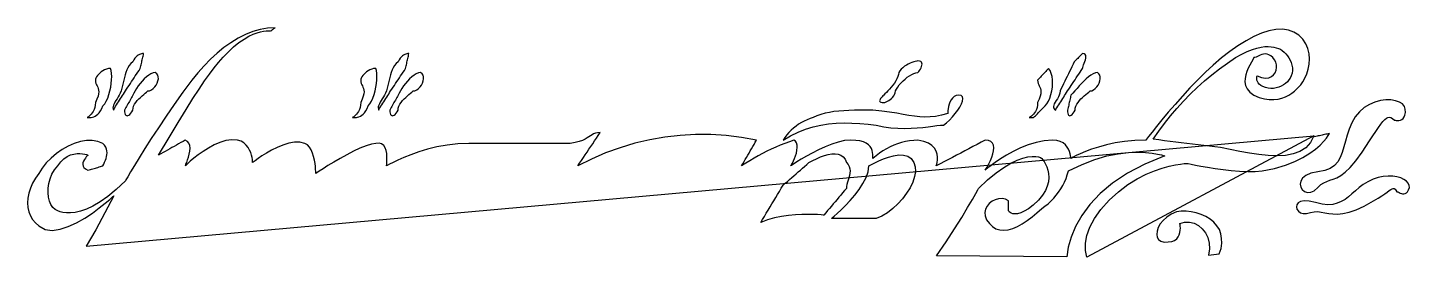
# Model space of a CAD drawing. Extents: x -29.6 to 29.6, y -2.1 to 2.1.
# Drawn here: x 4.01 to 29.64, y -2.11 to 2.14 of the extents above; entities that cross this region are included whole.
import ezdxf

# ---------------------------------------------------------------- set-up
doc = ezdxf.new("R2010")
doc.units = 0
doc.layers.add('INSCRIPTION', color=7, linetype='CONTINUOUS')

msp = doc.modelspace()

# ---------------------------------------------------------------- linework, layer by layer
at = {"layer": 'INSCRIPTION'}
for points in [[(27.8658, 0.1382), (27.8029, 0.0147), (27.7164, -0.0802), (27.6089, -0.1493), (27.483, -0.1954), (27.3415, -0.2214), (27.1871, -0.2301), (27.0224, -0.2243), (26.85, -0.2068), (26.6727, -0.1806), (26.4932, -0.1485), (26.3141, -0.1133), (26.1382, -0.0777), (26.034, -0.0649), (25.9299, -0.052), (25.8258, -0.0392), (25.7217, -0.0263), (25.6176, -0.0135), (25.5134, -0.0006), (25.4093, 0.0122), (25.3052, 0.0251), (25.2011, 0.038), (25.097, 0.0508), (24.9928, 0.0637), (24.8887, 0.0765), (24.9905, 0.2254), (25.0974, 0.3707), (25.2092, 0.5122), (25.326, 0.6497), (25.4474, 0.783), (25.5733, 0.9121), (25.7037, 1.0368), (25.8383, 1.1568), (25.977, 1.2721), (26.1196, 1.3825), (26.2659, 1.4879), (26.4158, 1.5882), (26.53, 1.6507), (26.6339, 1.7003), (26.7282, 1.7381), (26.8135, 1.7653), (26.8904, 1.7831), (26.9596, 1.7926), (27.0217, 1.795), (27.0774, 1.7916), (27.1273, 1.7834), (27.1721, 1.7717), (27.2124, 1.7577), (27.2488, 1.7425), (27.2834, 1.7204), (27.3172, 1.693), (27.3495, 1.661), (27.3796, 1.6248), (27.4067, 1.5849), (27.43, 1.5419), (27.4489, 1.4964), (27.4625, 1.4488), (27.47, 1.3997), (27.4709, 1.3497), (27.4642, 1.2992), (27.4493, 1.2488), (27.4308, 1.211), (27.4064, 1.175), (27.3768, 1.1413), (27.3425, 1.1106), (27.3041, 1.0833), (27.2623, 1.0599), (27.2176, 1.041), (27.1705, 1.0272), (27.1218, 1.0189), (27.0719, 1.0167), (27.0215, 1.0212), (26.9711, 1.0329), (26.9227, 1.0533), (26.8847, 1.0757), (26.8559, 1.0992), (26.8352, 1.1232), (26.8213, 1.1469), (26.813, 1.1698), (26.8093, 1.191), (26.8089, 1.21), (26.8106, 1.2259), (26.8133, 1.2382), (26.8158, 1.2461), (26.8169, 1.2488), (26.8998, 1.2205), (26.9714, 1.2108), (27.0319, 1.2173), (27.0814, 1.2374), (27.1202, 1.2687), (27.1485, 1.3086), (27.1666, 1.3546), (27.1745, 1.4042), (27.1726, 1.4549), (27.1611, 1.5041), (27.1401, 1.5494), (27.11, 1.5882), (27.072, 1.6206), (27.0355, 1.6418), (27.0003, 1.6533), (26.9666, 1.6568), (26.9343, 1.6538), (26.9036, 1.646), (26.8746, 1.6351), (26.8472, 1.6225), (26.8215, 1.6099), (26.7975, 1.5989), (26.7754, 1.5911), (26.7552, 1.5882), (26.7357, 1.5495), (26.7102, 1.5036), (26.6814, 1.4515), (26.6523, 1.3945), (26.6258, 1.3337), (26.6048, 1.2701), (26.5921, 1.2048), (26.5906, 1.1392), (26.6033, 1.0741), (26.6331, 1.0108), (26.6827, 0.9504), (26.7552, 0.8941), (26.8564, 0.852), (26.9519, 0.8251), (27.0415, 0.8119), (27.1254, 0.8106), (27.2035, 0.8199), (27.2758, 0.8381), (27.3423, 0.8638), (27.403, 0.8952), (27.458, 0.9309), (27.5072, 0.9694), (27.5505, 1.009), (27.5881, 1.0483), (27.6273, 1.0878), (27.6663, 1.1427), (27.7031, 1.2108), (27.7355, 1.2894), (27.7615, 1.3762), (27.779, 1.4687), (27.7859, 1.5643), (27.7801, 1.6608), (27.7595, 1.7555), (27.722, 1.846), (27.6656, 1.9299), (27.5881, 2.0047), (27.4974, 2.0627), (27.3955, 2.0985), (27.2835, 2.1131), (27.1625, 2.1075), (27.0336, 2.0826), (26.8979, 2.0394), (26.7563, 1.9788), (26.6101, 1.9018), (26.4602, 1.8095), (26.3077, 1.7026), (26.1537, 1.5823), (25.9993, 1.4494), (25.8581, 1.3216), (25.714, 1.1805), (25.5698, 1.0307), (25.4286, 0.8769), (25.2931, 0.7238), (25.1664, 0.5759), (25.0512, 0.438), (24.9504, 0.3148), (24.867, 0.2108), (24.8039, 0.1307), (24.7639, 0.0793), (24.7499, 0.0611), (24.5476, 0.0544), (24.3578, 0.036), (24.1816, 0.0081), (24.0198, -0.0269), (23.8734, -0.0666), (23.7434, -0.1086), (23.6308, -0.1506), (23.5364, -0.1903), (23.4614, -0.2252), (23.4066, -0.2531), (23.373, -0.2716), (23.3616, -0.2783), (23.3614, -0.2716), (23.36, -0.2531), (23.3563, -0.2252), (23.349, -0.1903), (23.3371, -0.1506), (23.3192, -0.1086), (23.2943, -0.0666), (23.2611, -0.0269), (23.2184, 0.0081), (23.1652, 0.036), (23.1002, 0.0544), (23.0223, 0.0611), (22.8681, 0.0502), (22.7155, 0.02), (22.5667, -0.0257), (22.4241, -0.0829), (22.2898, -0.1478), (22.1662, -0.2166), (22.0553, -0.2853), (21.9596, -0.3502), (21.8813, -0.4074), (21.8225, -0.4531), (21.7856, -0.4833), (21.7728, -0.4942), (21.8073, -0.4379), (21.8403, -0.3781), (21.8704, -0.3163), (21.8962, -0.2543), (21.9162, -0.1935), (21.929, -0.1356), (21.9331, -0.0822), (21.9271, -0.0349), (21.9095, 0.0047), (21.8789, 0.035), (21.8338, 0.0543), (21.7728, 0.0611), (21.697, 0.0212), (21.6211, -0.0186), (21.5453, -0.0585), (21.4694, -0.0983), (21.3936, -0.1381), (21.3178, -0.178), (21.2419, -0.2178), (21.1661, -0.2577), (21.0902, -0.2975), (21.0144, -0.3374), (20.9386, -0.3772), (20.8627, -0.4171), (20.8655, -0.4089), (20.8719, -0.386), (20.8791, -0.3511), (20.8844, -0.3068), (20.885, -0.256), (20.8781, -0.2011), (20.861, -0.145), (20.8307, -0.0903), (20.7846, -0.0397), (20.7199, 0.0042), (20.6337, 0.0387), (20.5234, 0.0611), (20.447, 0.0564), (20.371, 0.0471), (20.2957, 0.0334), (20.2213, 0.0153), (20.1482, -0.0072), (20.0765, -0.034), (20.0065, -0.0649), (19.9384, -0.1), (19.8726, -0.139), (19.8091, -0.1818), (19.7483, -0.2283), (19.6904, -0.2783), (19.6902, -0.2424), (19.6885, -0.2049), (19.6839, -0.1667), (19.675, -0.1286), (19.6603, -0.0916), (19.6383, -0.0565), (19.6077, -0.0244), (19.567, 0.004), (19.5147, 0.0276), (19.4494, 0.0456), (19.3696, 0.0571), (19.2739, 0.0611), (19.1646, 0.0517), (19.047, 0.0257), (18.9247, -0.0136), (18.8009, -0.0629), (18.679, -0.1188), (18.5624, -0.178), (18.4545, -0.2372), (18.3587, -0.2931), (18.2783, -0.3424), (18.2166, -0.3817), (18.1772, -0.4077), (18.1633, -0.4171), (18.1801, -0.3959), (18.1989, -0.3645), (18.2185, -0.325), (18.2376, -0.2794), (18.2549, -0.2297), (18.2693, -0.178), (18.2796, -0.1263), (18.2844, -0.0766), (18.2826, -0.031), (18.2729, 0.0085), (18.2541, 0.0399), (18.225, 0.0611), (18.1396, 0.0311), (18.0549, -0.0007), (17.9709, -0.0344), (17.8876, -0.0699), (17.8051, -0.1072), (17.7235, -0.1463), (17.6427, -0.1871), (17.5628, -0.2297), (17.4839, -0.274), (17.406, -0.32), (17.3291, -0.3677), (17.2532, -0.4171), (17.2763, -0.3772), (17.2995, -0.3374), (17.3226, -0.2975), (17.3457, -0.2577), (17.3689, -0.2178), (17.392, -0.178), (17.4152, -0.1381), (17.4383, -0.0983), (17.4614, -0.0585), (17.4846, -0.0186), (17.5077, 0.0212), (17.5309, 0.0611), (17.2504, 0.112), (16.9674, 0.1463), (16.6829, 0.164), (16.3979, 0.165), (16.1133, 0.1493), (15.8301, 0.1169), (15.5493, 0.068), (15.2718, 0.0027), (14.9987, -0.0788), (14.7308, -0.1762), (14.4691, -0.289), (14.2144, -0.4171), (14.2491, -0.3657), (14.2838, -0.3143), (14.3185, -0.2628), (14.3532, -0.2114), (14.3879, -0.16), (14.4227, -0.1086), (14.4574, -0.0572), (14.4921, -0.0057), (14.5268, 0.0457), (14.5615, 0.0971), (14.5962, 0.1485), (14.6309, 0.1999), (14.5823, 0.1972), (14.5426, 0.1894), (14.5094, 0.1773), (14.4801, 0.1616), (14.452, 0.1432), (14.4227, 0.1228), (14.3894, 0.1011), (14.3498, 0.0788), (14.3012, 0.0568), (14.241, 0.0357), (14.1666, 0.0163), (14.0756, -0.0006), (13.9188, -0.0006), (13.7619, -0.0006), (13.6051, -0.0006), (13.4483, -0.0006), (13.2915, -0.0006), (13.1346, -0.0006), (12.9778, -0.0006), (12.821, -0.0006), (12.6642, -0.0006), (12.5073, -0.0006), (12.3505, -0.0006), (12.1937, -0.0006), (11.9887, -0.0088), (11.7914, -0.0315), (11.6037, -0.0657), (11.4276, -0.1086), (11.265, -0.1573), (11.1178, -0.2088), (10.988, -0.2604), (10.8774, -0.3091), (10.7881, -0.352), (10.7219, -0.3862), (10.6807, -0.4089), (10.6666, -0.4171), (10.668, -0.4077), (10.671, -0.382), (10.6743, -0.3433), (10.6763, -0.2954), (10.6755, -0.2417), (10.6704, -0.1857), (10.6596, -0.131), (10.6415, -0.0812), (10.6145, -0.0397), (10.5773, -0.01), (10.5283, 0.0042), (10.4661, -0.0006), (10.3859, -0.0115), (10.2874, -0.0417), (10.1754, -0.0874), (10.0547, -0.1446), (9.9302, -0.2095), (9.8066, -0.2783), (9.6889, -0.347), (9.5817, -0.4119), (9.4899, -0.4692), (9.4184, -0.5148), (9.372, -0.545), (9.3554, -0.5559), (9.3553, -0.5465), (9.3545, -0.5201), (9.3523, -0.48), (9.348, -0.4291), (9.3409, -0.3705), (9.3304, -0.3072), (9.3156, -0.2423), (9.296, -0.1789), (9.2708, -0.1199), (9.2394, -0.0685), (9.201, -0.0277), (9.1549, -0.0006), (9.0613, 0.0216), (8.9597, 0.0213), (8.8534, 0.0025), (8.7453, -0.0309), (8.6385, -0.075), (8.536, -0.1259), (8.4409, -0.1798), (8.3562, -0.2326), (8.2851, -0.2804), (8.2305, -0.3195), (8.1955, -0.3458), (8.1831, -0.3554), (8.183, -0.3484), (8.1818, -0.3288), (8.1788, -0.299), (8.1728, -0.2611), (8.163, -0.2175), (8.1484, -0.1703), (8.128, -0.1218), (8.1009, -0.0743), (8.066, -0.03), (8.0224, 0.0088), (7.9693, 0.0399), (7.9055, 0.0611), (7.7989, 0.0679), (7.6889, 0.0525), (7.5779, 0.0189), (7.4684, -0.0286), (7.3628, -0.086), (7.2634, -0.1491), (7.1727, -0.2138), (7.0931, -0.276), (7.0269, -0.3315), (6.9767, -0.3763), (6.9448, -0.4062), (6.9337, -0.4171), (6.9375, -0.4089), (6.9476, -0.386), (6.9619, -0.3511), (6.9782, -0.3068), (6.9946, -0.256), (7.0089, -0.2011), (7.019, -0.145), (7.0228, -0.0903), (7.0183, -0.0397), (7.0033, 0.0042), (6.9758, 0.0387), (6.9337, 0.0611), (6.8925, 0.038), (6.8514, 0.0148), (6.8103, -0.0083), (6.7691, -0.0315), (6.728, -0.0546), (6.6869, -0.0777), (6.6457, -0.1009), (6.6046, -0.124), (6.5635, -0.1471), (6.5223, -0.1703), (6.4812, -0.1934), (6.4401, -0.2166), (6.6344, 0.1069), (6.8032, 0.3862), (6.9498, 0.626), (7.0776, 0.8312), (7.19, 1.0064), (7.2904, 1.1563), (7.382, 1.2856), (7.4684, 1.3991), (7.5529, 1.5014), (7.6387, 1.5973), (7.7294, 1.6915), (7.8283, 1.7887), (7.9295, 1.869), (8.0244, 1.9336), (8.1125, 1.9842), (8.1934, 2.0224), (8.2666, 2.0499), (8.3316, 2.0683), (8.3879, 2.0794), (8.4351, 2.0847), (8.4726, 2.0859), (8.5, 2.0847), (8.5168, 2.0828), (8.5225, 2.0818), (8.5289, 2.0869), (8.5353, 2.0921), (8.5418, 2.0972), (8.5482, 2.1024), (8.5546, 2.1075), (8.561, 2.1127), (8.5675, 2.1178), (8.5739, 2.1229), (8.5803, 2.1281), (8.5867, 2.1332), (8.5932, 2.1384), (8.5996, 2.1435), (8.4608, 2.135), (8.3225, 2.1101), (8.185, 2.0698), (8.0489, 2.015), (7.9144, 1.9467), (7.7821, 1.8659), (7.6523, 1.7735), (7.5255, 1.6705), (7.4022, 1.5578), (7.2827, 1.4365), (7.1676, 1.3075), (7.0571, 1.1717), (6.8902, 0.947), (6.73, 0.7228), (6.5779, 0.5026), (6.4355, 0.2902), (6.3042, 0.0891), (6.1855, -0.097), (6.081, -0.2645), (5.9922, -0.4097), (5.9204, -0.5289), (5.8673, -0.6186), (5.8344, -0.6751), (5.823, -0.6947), (5.6553, -0.8527), (5.4991, -0.9812), (5.3545, -1.083), (5.2215, -1.1609), (5.1, -1.2176), (4.9901, -1.2558), (4.8917, -1.2783), (4.805, -1.2878), (4.7298, -1.2869), (4.6662, -1.2786), (4.6141, -1.2653), (4.5736, -1.2501), (4.5229, -1.226), (4.4793, -1.1862), (4.4434, -1.1329), (4.4159, -1.0684), (4.3974, -0.9948), (4.3885, -0.9146), (4.3899, -0.8298), (4.4022, -0.7427), (4.4261, -0.6557), (4.4622, -0.5709), (4.5111, -0.4906), (4.5736, -0.4171), (4.6267, -0.3419), (4.6844, -0.2844), (4.745, -0.2426), (4.8067, -0.2143), (4.8678, -0.1973), (4.9265, -0.1896), (4.981, -0.1889), (5.0295, -0.1931), (5.0703, -0.2002), (5.1017, -0.2078), (5.1218, -0.214), (5.1289, -0.2166), (5.1248, -0.2206), (5.1139, -0.2318), (5.0985, -0.2491), (5.0809, -0.2714), (5.0633, -0.2976), (5.0479, -0.3265), (5.0371, -0.357), (5.0329, -0.388), (5.0378, -0.4183), (5.0539, -0.4469), (5.0835, -0.4726), (5.1289, -0.4942), (5.152, -0.4878), (5.1752, -0.4814), (5.1983, -0.4749), (5.2215, -0.4685), (5.2446, -0.4621), (5.2677, -0.4557), (5.2909, -0.4492), (5.314, -0.4428), (5.3372, -0.4364), (5.3603, -0.4299), (5.3834, -0.4235), (5.4066, -0.4171), (5.4222, -0.3824), (5.4376, -0.3477), (5.4521, -0.313), (5.4648, -0.2783), (5.475, -0.2436), (5.4818, -0.2088), (5.4844, -0.1741), (5.482, -0.1394), (5.4738, -0.1047), (5.4591, -0.07), (5.4369, -0.0353), (5.4066, -0.0006), (5.3128, 0.0383), (5.2104, 0.0557), (5.1017, 0.0536), (4.9889, 0.0337), (4.8745, -0.0023), (4.7606, -0.0527), (4.6497, -0.1155), (4.5439, -0.1891), (4.4456, -0.2718), (4.3571, -0.3616), (4.2808, -0.4569), (4.2188, -0.5559), (4.1552, -0.6457), (4.1031, -0.7372), (4.0626, -0.8292), (4.0337, -0.921), (4.0164, -1.0114), (4.0106, -1.0997), (4.0164, -1.1847), (4.0337, -1.2655), (4.0626, -1.3412), (4.1031, -1.4107), (4.1552, -1.4732), (4.2188, -1.5277), (4.3336, -1.5913), (4.4663, -1.6098), (4.6114, -1.5906), (4.7638, -1.5414), (4.9182, -1.4697), (5.0691, -1.3831), (5.2114, -1.2891), (5.3397, -1.1952), (5.4487, -1.1091), (5.5332, -1.0382), (5.5877, -0.9901), (5.6071, -0.9724), (5.4437, -1.2874), (5.2729, -1.5985), (5.095, -1.9056), (27.8658, 0.1382)], [(5.6071, 0.6318), (5.6251, 0.6601), (5.6431, 0.6884), (5.6611, 0.7167), (5.6791, 0.7449), (5.6971, 0.7732), (5.7151, 0.8015), (5.7331, 0.8298), (5.7511, 0.8581), (5.7691, 0.8863), (5.7871, 0.9146), (5.8051, 0.9429), (5.823, 0.9712), (5.8462, 1.0059), (5.8693, 1.0406), (5.8925, 1.0753), (5.9156, 1.11), (5.9387, 1.1447), (5.9619, 1.1794), (5.985, 1.2141), (6.0082, 1.2488), (6.0313, 1.2835), (6.0544, 1.3183), (6.0776, 1.353), (6.1007, 1.3877), (6.1058, 1.4108), (6.111, 1.4339), (6.1161, 1.4571), (6.1213, 1.4802), (6.1264, 1.5034), (6.1316, 1.5265), (6.1367, 1.5496), (6.1418, 1.5728), (6.147, 1.5959), (6.1521, 1.619), (6.1573, 1.6422), (6.1624, 1.6653), (6.1596, 1.6652), (6.1518, 1.6646), (6.1398, 1.6629), (6.1241, 1.6596), (6.1057, 1.6542), (6.0853, 1.646), (6.0636, 1.6347), (6.0413, 1.6196), (6.0192, 1.6002), (5.9982, 1.5761), (5.9788, 1.5465), (5.9619, 1.5111), (5.9264, 1.4784), (5.8966, 1.4422), (5.8717, 1.4029), (5.851, 1.3608), (5.8338, 1.3164), (5.8192, 1.2701), (5.8065, 1.2221), (5.7951, 1.1729), (5.784, 1.1228), (5.7726, 1.0722), (5.7602, 1.0216), (5.7459, 0.9712), (5.7291, 0.9333), (5.7099, 0.8967), (5.6895, 0.8615), (5.6688, 0.8278), (5.6487, 0.7956), (5.6302, 0.7649), (5.6143, 0.7358), (5.602, 0.7084), (5.5941, 0.6827), (5.5917, 0.6588), (5.5957, 0.6366), (5.6071, 0.6164), (5.6071, 0.6177), (5.6071, 0.619), (5.6071, 0.6203), (5.6071, 0.6215), (5.6071, 0.6228), (5.6071, 0.6241), (5.6071, 0.6254), (5.6071, 0.6267), (5.6071, 0.628), (5.6071, 0.6293), (5.6071, 0.6305), (5.6071, 0.6318)], [(10.5278, 0.6318), (10.5458, 0.6601), (10.5638, 0.6884), (10.5818, 0.7167), (10.5998, 0.7449), (10.6177, 0.7732), (10.6357, 0.8015), (10.6537, 0.8298), (10.6717, 0.8581), (10.6897, 0.8863), (10.7077, 0.9146), (10.7257, 0.9429), (10.7437, 0.9712), (10.7669, 1.0059), (10.79, 1.0406), (10.8131, 1.0753), (10.8363, 1.11), (10.8594, 1.1447), (10.8825, 1.1794), (10.9057, 1.2141), (10.9288, 1.2488), (10.952, 1.2835), (10.9751, 1.3183), (10.9982, 1.353), (11.0214, 1.3877), (11.0265, 1.4108), (11.0317, 1.4339), (11.0368, 1.4571), (11.0419, 1.4802), (11.0471, 1.5034), (11.0522, 1.5265), (11.0574, 1.5496), (11.0625, 1.5728), (11.0677, 1.5959), (11.0728, 1.619), (11.0779, 1.6422), (11.0831, 1.6653), (11.0803, 1.6652), (11.0725, 1.6646), (11.0604, 1.6629), (11.0448, 1.6596), (11.0264, 1.6542), (11.0059, 1.646), (10.9842, 1.6347), (10.962, 1.6196), (10.9399, 1.6002), (10.9188, 1.5761), (10.8995, 1.5465), (10.8825, 1.5111), (10.8471, 1.4784), (10.8173, 1.4422), (10.7924, 1.4029), (10.7717, 1.3608), (10.7544, 1.3164), (10.7399, 1.2701), (10.7272, 1.2221), (10.7157, 1.1729), (10.7047, 1.1228), (10.6933, 1.0722), (10.6809, 1.0216), (10.6666, 0.9712), (10.6497, 0.9333), (10.6306, 0.8967), (10.6102, 0.8615), (10.5895, 0.8278), (10.5694, 0.7956), (10.5509, 0.7649), (10.535, 0.7358), (10.5226, 0.7084), (10.5148, 0.6827), (10.5123, 0.6588), (10.5164, 0.6366), (10.5278, 0.6164), (10.5278, 0.6177), (10.5278, 0.619), (10.5278, 0.6203), (10.5278, 0.6215), (10.5278, 0.6228), (10.5278, 0.6241), (10.5278, 0.6254), (10.5278, 0.6267), (10.5278, 0.628), (10.5278, 0.6293), (10.5278, 0.6305), (10.5278, 0.6318)], [(23.084, 0.6318), (23.102, 0.6601), (23.12, 0.6884), (23.1379, 0.7167), (23.1559, 0.7449), (23.1739, 0.7732), (23.1919, 0.8015), (23.2099, 0.8298), (23.2279, 0.8581), (23.2459, 0.8863), (23.2639, 0.9146), (23.2819, 0.9429), (23.2999, 0.9712), (23.323, 1.0059), (23.3462, 1.0406), (23.3693, 1.0753), (23.3925, 1.11), (23.4156, 1.1447), (23.4387, 1.1794), (23.4619, 1.2141), (23.485, 1.2488), (23.5082, 1.2835), (23.5313, 1.3183), (23.5544, 1.353), (23.5776, 1.3877), (23.5802, 1.4061), (23.5872, 1.4297), (23.5971, 1.4571), (23.6084, 1.4871), (23.6197, 1.5184), (23.6296, 1.5496), (23.6366, 1.5796), (23.6393, 1.6071), (23.6361, 1.6306), (23.6258, 1.649), (23.6067, 1.661), (23.5776, 1.6653), (23.5647, 1.6525), (23.5519, 1.6396), (23.539, 1.6268), (23.5261, 1.6139), (23.5133, 1.6011), (23.5004, 1.5882), (23.4876, 1.5753), (23.4747, 1.5625), (23.4619, 1.5496), (23.449, 1.5368), (23.4362, 1.5239), (23.4233, 1.5111), (23.4015, 1.4661), (23.3796, 1.4211), (23.3578, 1.3761), (23.3359, 1.3311), (23.3141, 1.2861), (23.2922, 1.2411), (23.2703, 1.1961), (23.2485, 1.1511), (23.2266, 1.1062), (23.2048, 1.0612), (23.1829, 1.0162), (23.1611, 0.9712), (23.1569, 0.9333), (23.1457, 0.8967), (23.1295, 0.8615), (23.1102, 0.8278), (23.0899, 0.7956), (23.0705, 0.7649), (23.0539, 0.7358), (23.0423, 0.7084), (23.0374, 0.6827), (23.0415, 0.6588), (23.0563, 0.6366), (23.084, 0.6164), (23.084, 0.6177), (23.084, 0.619), (23.084, 0.6203), (23.084, 0.6215), (23.084, 0.6228), (23.084, 0.6241), (23.084, 0.6254), (23.084, 0.6267), (23.084, 0.628), (23.084, 0.6293), (23.084, 0.6305), (23.084, 0.6318)], [(5.1289, 0.4776), (5.1459, 0.4777), (5.1655, 0.4786), (5.1875, 0.481), (5.2112, 0.4856), (5.2362, 0.4932), (5.262, 0.5046), (5.2881, 0.5204), (5.314, 0.5416), (5.3393, 0.5687), (5.3635, 0.6026), (5.3861, 0.6439), (5.4066, 0.6935), (5.4396, 0.7337), (5.4693, 0.7835), (5.4955, 0.841), (5.518, 0.9043), (5.5366, 0.9715), (5.5512, 1.0406), (5.5616, 1.1097), (5.5677, 1.1769), (5.5693, 1.2402), (5.5662, 1.2977), (5.5583, 1.3475), (5.5454, 1.3877), (5.5075, 1.3846), (5.4713, 1.376), (5.4369, 1.3626), (5.4049, 1.3454), (5.3753, 1.3252), (5.3487, 1.3028), (5.3253, 1.2792), (5.3054, 1.2551), (5.2894, 1.2315), (5.2776, 1.2091), (5.2703, 1.1889), (5.2677, 1.1717), (5.2704, 1.1397), (5.2774, 1.1119), (5.2873, 1.0871), (5.2986, 1.0637), (5.3099, 1.0404), (5.3198, 1.0155), (5.3268, 0.9878), (5.3294, 0.9558), (5.3263, 0.9179), (5.3159, 0.8729), (5.2969, 0.8191), (5.2677, 0.7552), (5.2647, 0.7076), (5.2563, 0.665), (5.2436, 0.6273), (5.2277, 0.5941), (5.2097, 0.5655), (5.1906, 0.5412), (5.1715, 0.5211), (5.1535, 0.505), (5.1376, 0.4928), (5.1249, 0.4842), (5.1165, 0.4792), (5.1135, 0.4776), (5.1148, 0.4776), (5.1161, 0.4776), (5.1173, 0.4776), (5.1186, 0.4776), (5.1199, 0.4776), (5.1212, 0.4776), (5.1225, 0.4776), (5.1238, 0.4776), (5.1251, 0.4776), (5.1263, 0.4776), (5.1276, 0.4776), (5.1289, 0.4776)], [(5.9619, 0.8941), (5.949, 0.8709), (5.9362, 0.8478), (5.9233, 0.8246), (5.9105, 0.8015), (5.8976, 0.7784), (5.8848, 0.7552), (5.8719, 0.7321), (5.859, 0.709), (5.8462, 0.6858), (5.8333, 0.6627), (5.8205, 0.6395), (5.8076, 0.6164), (5.8092, 0.5846), (5.8137, 0.5586), (5.8209, 0.5383), (5.8305, 0.5239), (5.8422, 0.5152), (5.8558, 0.5123), (5.871, 0.5152), (5.8876, 0.5239), (5.9052, 0.5383), (5.9237, 0.5586), (5.9426, 0.5846), (5.9619, 0.6164), (5.9659, 0.6543), (5.9771, 0.6909), (5.9944, 0.7261), (6.0167, 0.7598), (6.0429, 0.792), (6.0718, 0.8227), (6.1023, 0.8518), (6.1333, 0.8792), (6.1636, 0.9049), (6.1922, 0.9288), (6.2179, 0.9509), (6.2395, 0.9712), (6.2741, 0.9767), (6.3077, 0.992), (6.3393, 1.0155), (6.3681, 1.0455), (6.393, 1.0801), (6.4131, 1.1177), (6.4274, 1.1566), (6.4349, 1.1951), (6.4348, 1.2315), (6.4259, 1.264), (6.4074, 1.2909), (6.3784, 1.3105), (6.3389, 1.305), (6.2982, 1.2893), (6.2569, 1.265), (6.2155, 1.2334), (6.1748, 1.1961), (6.1354, 1.1544), (6.0979, 1.1098), (6.063, 1.0637), (6.0313, 1.0177), (6.0034, 0.9731), (5.9801, 0.9314), (5.9619, 0.8941)], [(10.0496, 0.4776), (10.0665, 0.4777), (10.0862, 0.4786), (10.1081, 0.481), (10.1318, 0.4856), (10.1568, 0.4932), (10.1826, 0.5046), (10.2087, 0.5204), (10.2347, 0.5416), (10.26, 0.5687), (10.2842, 0.6026), (10.3067, 0.6439), (10.3272, 0.6935), (10.3603, 0.7337), (10.39, 0.7835), (10.4162, 0.841), (10.4386, 0.9043), (10.4573, 0.9715), (10.4718, 1.0406), (10.4823, 1.1097), (10.4883, 1.1769), (10.4899, 1.2402), (10.4868, 1.2977), (10.4789, 1.3475), (10.4661, 1.3877), (10.4282, 1.3846), (10.3919, 1.376), (10.3576, 1.3626), (10.3255, 1.3454), (10.296, 1.3252), (10.2694, 1.3028), (10.246, 1.2792), (10.2261, 1.2551), (10.2101, 1.2315), (10.1983, 1.2091), (10.1909, 1.1889), (10.1884, 1.1717), (10.1911, 1.1397), (10.198, 1.1119), (10.2079, 1.0871), (10.2193, 1.0637), (10.2306, 1.0404), (10.2405, 1.0155), (10.2475, 0.9878), (10.2501, 0.9558), (10.247, 0.9179), (10.2366, 0.8729), (10.2176, 0.8191), (10.1884, 0.7552), (10.1854, 0.7076), (10.177, 0.665), (10.1643, 0.6273), (10.1484, 0.5941), (10.1304, 0.5655), (10.1113, 0.5412), (10.0922, 0.5211), (10.0741, 0.505), (10.0583, 0.4928), (10.0456, 0.4842), (10.0372, 0.4792), (10.0342, 0.4776), (10.0354, 0.4776), (10.0367, 0.4776), (10.038, 0.4776), (10.0393, 0.4776), (10.0406, 0.4776), (10.0419, 0.4776), (10.0432, 0.4776), (10.0444, 0.4776), (10.0457, 0.4776), (10.047, 0.4776), (10.0483, 0.4776), (10.0496, 0.4776)], [(10.8825, 0.8941), (10.8697, 0.8709), (10.8568, 0.8478), (10.844, 0.8246), (10.8311, 0.8015), (10.8183, 0.7784), (10.8054, 0.7552), (10.7926, 0.7321), (10.7797, 0.709), (10.7669, 0.6858), (10.754, 0.6627), (10.7411, 0.6395), (10.7283, 0.6164), (10.7299, 0.5846), (10.7344, 0.5586), (10.7416, 0.5383), (10.7511, 0.5239), (10.7629, 0.5152), (10.7765, 0.5123), (10.7917, 0.5152), (10.8083, 0.5239), (10.8259, 0.5383), (10.8443, 0.5586), (10.8633, 0.5846), (10.8825, 0.6164), (10.8865, 0.6543), (10.8978, 0.6909), (10.9151, 0.7261), (10.9374, 0.7598), (10.9636, 0.792), (10.9925, 0.8227), (11.023, 0.8518), (11.0539, 0.8792), (11.0843, 0.9049), (11.1129, 0.9288), (11.1385, 0.9509), (11.1602, 0.9712), (11.1947, 0.9767), (11.2283, 0.992), (11.26, 1.0155), (11.2887, 1.0455), (11.3137, 1.0801), (11.3337, 1.1177), (11.348, 1.1566), (11.3556, 1.1951), (11.3554, 1.2315), (11.3466, 1.264), (11.3281, 1.2909), (11.299, 1.3105), (11.2596, 1.305), (11.2189, 1.2893), (11.1776, 1.265), (11.1362, 1.2334), (11.0955, 1.1961), (11.0561, 1.1544), (11.0186, 1.1098), (10.9837, 1.0637), (10.952, 1.0177), (10.9241, 0.9731), (10.9008, 0.9314), (10.8825, 0.8941)], [(19.9063, 0.7552), (19.9103, 0.7568), (19.9212, 0.7616), (19.9377, 0.7695), (19.9583, 0.7804), (19.9818, 0.7943), (20.0066, 0.8111), (20.0314, 0.8309), (20.0549, 0.8535), (20.0755, 0.8789), (20.092, 0.907), (20.1029, 0.9378), (20.1069, 0.9712), (20.1254, 1.007), (20.1495, 1.0445), (20.1785, 1.0828), (20.2114, 1.1209), (20.2476, 1.1579), (20.2862, 1.1929), (20.3264, 1.2251), (20.3674, 1.2534), (20.4084, 1.277), (20.4486, 1.295), (20.4872, 1.3065), (20.5234, 1.3105), (20.539, 1.331), (20.5544, 1.3533), (20.5689, 1.3768), (20.5816, 1.4008), (20.5918, 1.4246), (20.5986, 1.4474), (20.6012, 1.4687), (20.5988, 1.4876), (20.5906, 1.5036), (20.5758, 1.5159), (20.5537, 1.5237), (20.5234, 1.5265), (20.5016, 1.5249), (20.4757, 1.5201), (20.4462, 1.5123), (20.4142, 1.5014), (20.3805, 1.4874), (20.346, 1.4706), (20.3114, 1.4508), (20.2777, 1.4282), (20.2457, 1.4029), (20.2163, 1.3747), (20.1903, 1.344), (20.1686, 1.3105), (20.1646, 1.2747), (20.1534, 1.2368), (20.136, 1.1977), (20.1137, 1.158), (20.0876, 1.1183), (20.0587, 1.0792), (20.0282, 1.0414), (19.9972, 1.0055), (19.9668, 0.9722), (19.9383, 0.9421), (19.9126, 0.9158), (19.8909, 0.8941), (19.8753, 0.8784), (19.8599, 0.8624), (19.8454, 0.8463), (19.8326, 0.8306), (19.8225, 0.8156), (19.8157, 0.8015), (19.8131, 0.7887), (19.8155, 0.7775), (19.8237, 0.7682), (19.8384, 0.7612), (19.8606, 0.7568), (19.8909, 0.7552), (19.8922, 0.7552), (19.8935, 0.7552), (19.8948, 0.7552), (19.8961, 0.7552), (19.8973, 0.7552), (19.8986, 0.7552), (19.8999, 0.7552), (19.9012, 0.7552), (19.9025, 0.7552), (19.9038, 0.7552), (19.9051, 0.7552), (19.9063, 0.7552)], [(22.6675, 0.4776), (22.6855, 0.4956), (22.7035, 0.5136), (22.7215, 0.5316), (22.7395, 0.5496), (22.7575, 0.5676), (22.7755, 0.5856), (22.7934, 0.6036), (22.8114, 0.6215), (22.8294, 0.6395), (22.8474, 0.6575), (22.8654, 0.6755), (22.8834, 0.6935), (22.9165, 0.7337), (22.9458, 0.7835), (22.9712, 0.841), (22.992, 0.9043), (23.0079, 0.9715), (23.0184, 1.0406), (23.0231, 1.1097), (23.0217, 1.1769), (23.0136, 1.2402), (22.9984, 1.2977), (22.9757, 1.3475), (22.9451, 1.3877), (22.9284, 1.3697), (22.9117, 1.3517), (22.895, 1.3337), (22.8783, 1.3157), (22.8616, 1.2977), (22.8449, 1.2797), (22.8282, 1.2617), (22.8114, 1.2437), (22.7947, 1.2257), (22.778, 1.2077), (22.7613, 1.1897), (22.7446, 1.1717), (22.7473, 1.1397), (22.7542, 1.1119), (22.7641, 1.0871), (22.7755, 1.0637), (22.7868, 1.0404), (22.7967, 1.0155), (22.8037, 0.9878), (22.8063, 0.9558), (22.8032, 0.9179), (22.7928, 0.8729), (22.7738, 0.8191), (22.7446, 0.7552), (22.7416, 0.7076), (22.7332, 0.665), (22.7205, 0.6273), (22.7046, 0.5941), (22.6866, 0.5655), (22.6675, 0.5412), (22.6484, 0.5211), (22.6303, 0.505), (22.6145, 0.4928), (22.6018, 0.4842), (22.5934, 0.4792), (22.5903, 0.4776), (22.5968, 0.4776), (22.6032, 0.4776), (22.6096, 0.4776), (22.6161, 0.4776), (22.6225, 0.4776), (22.6289, 0.4776), (22.6353, 0.4776), (22.6418, 0.4776), (22.6482, 0.4776), (22.6546, 0.4776), (22.661, 0.4776), (22.6675, 0.4776)], [(23.3616, 0.8941), (23.3565, 0.8709), (23.3513, 0.8478), (23.3462, 0.8246), (23.341, 0.8015), (23.3359, 0.7784), (23.3308, 0.7552), (23.3256, 0.7321), (23.3205, 0.709), (23.3153, 0.6858), (23.3102, 0.6627), (23.3051, 0.6395), (23.2999, 0.6164), (23.3012, 0.5846), (23.3048, 0.5586), (23.3108, 0.5383), (23.3188, 0.5239), (23.3287, 0.5152), (23.3404, 0.5123), (23.3537, 0.5152), (23.3685, 0.5239), (23.3845, 0.5383), (23.4017, 0.5586), (23.4198, 0.5846), (23.4387, 0.6164), (23.4427, 0.6543), (23.454, 0.6909), (23.4713, 0.7261), (23.4936, 0.7598), (23.5197, 0.792), (23.5486, 0.8227), (23.5791, 0.8518), (23.6101, 0.8792), (23.6405, 0.9049), (23.669, 0.9288), (23.6947, 0.9509), (23.7164, 0.9712), (23.7506, 0.9767), (23.7835, 0.992), (23.814, 1.0155), (23.8415, 1.0455), (23.8652, 1.0801), (23.8841, 1.1177), (23.8977, 1.1566), (23.9049, 1.1951), (23.9051, 1.2315), (23.8974, 1.264), (23.8811, 1.2909), (23.8552, 1.3105), (23.8158, 1.305), (23.7747, 1.2893), (23.7325, 1.265), (23.6895, 1.2334), (23.6461, 1.1961), (23.6026, 1.1544), (23.5595, 1.1098), (23.517, 1.0637), (23.4756, 1.0177), (23.4357, 0.9731), (23.3975, 0.9314), (23.3616, 0.8941)], [(19.7521, 0.3387), (19.8895, 0.3096), (20.0235, 0.2905), (20.1534, 0.2802), (20.2783, 0.277), (20.3974, 0.2797), (20.5099, 0.2867), (20.615, 0.2966), (20.7119, 0.3079), (20.7998, 0.3192), (20.8779, 0.3291), (20.9454, 0.3361), (21.0015, 0.3387), (21.0565, 0.3821), (21.1121, 0.4334), (21.1664, 0.4906), (21.2175, 0.5513), (21.2635, 0.6132), (21.3023, 0.6742), (21.3322, 0.732), (21.3512, 0.7844), (21.3573, 0.829), (21.3486, 0.8636), (21.3232, 0.8861), (21.2792, 0.8941), (21.2331, 0.8874), (21.1947, 0.8689), (21.1633, 0.841), (21.1381, 0.8061), (21.1185, 0.7664), (21.1037, 0.7244), (21.0932, 0.6824), (21.0861, 0.6427), (21.0818, 0.6077), (21.0796, 0.5798), (21.0788, 0.5614), (21.0787, 0.5547), (20.9609, 0.5223), (20.8526, 0.5014), (20.7511, 0.4906), (20.6536, 0.4884), (20.5574, 0.4936), (20.4597, 0.5046), (20.3579, 0.5201), (20.2491, 0.5387), (20.1307, 0.559), (20, 0.5797), (19.8541, 0.5993), (19.6904, 0.6164), (19.5701, 0.6163), (19.456, 0.6158), (19.3477, 0.6142), (19.2448, 0.6113), (19.147, 0.6064), (19.0541, 0.5991), (18.9657, 0.5888), (18.8814, 0.5753), (18.801, 0.5578), (18.7242, 0.5361), (18.6505, 0.5095), (18.5798, 0.4776), (18.5233, 0.4599), (18.468, 0.4388), (18.4141, 0.4143), (18.3619, 0.3865), (18.3114, 0.3555), (18.263, 0.3215), (18.2168, 0.2845), (18.1729, 0.2448), (18.1316, 0.2024), (18.093, 0.1575), (18.0572, 0.1104), (18.0245, 0.0611), (18.1633, 0.1426), (18.3024, 0.2102), (18.4419, 0.265), (18.5821, 0.3079), (18.7231, 0.3399), (18.8651, 0.3619), (19.0085, 0.3749), (19.1534, 0.3799), (19.2999, 0.3778), (19.4484, 0.3696), (19.5991, 0.3563), (19.7521, 0.3387)], [(29.3621, 0.4313), (29.3666, 0.4302), (29.3791, 0.4279), (29.3977, 0.4258), (29.4209, 0.425), (29.4469, 0.4271), (29.4739, 0.4332), (29.5003, 0.4449), (29.5243, 0.4633), (29.5443, 0.4899), (29.5584, 0.5259), (29.5651, 0.5728), (29.5626, 0.6318), (29.5497, 0.6857), (29.5133, 0.7308), (29.457, 0.7663), (29.3843, 0.7912), (29.2988, 0.8046), (29.2039, 0.8054), (29.1033, 0.7927), (29.0004, 0.7655), (28.8988, 0.7229), (28.802, 0.664), (28.7136, 0.5876), (28.6371, 0.493), (28.5727, 0.3799), (28.5235, 0.2655), (28.4852, 0.1517), (28.4537, 0.0405), (28.4247, -0.0662), (28.3941, -0.1664), (28.3577, -0.2583), (28.3114, -0.34), (28.251, -0.4094), (28.1722, -0.4647), (28.0709, -0.5039), (27.9429, -0.5251), (27.8148, -0.5526), (27.7212, -0.5939), (27.6588, -0.6446), (27.6241, -0.7005), (27.6139, -0.7572), (27.6248, -0.8104), (27.6533, -0.856), (27.6961, -0.8896), (27.7499, -0.9068), (27.8112, -0.9036), (27.8766, -0.8754), (27.9429, -0.8181), (27.9995, -0.7637), (28.0545, -0.7274), (28.1097, -0.7027), (28.1669, -0.6833), (28.2277, -0.6629), (28.2939, -0.635), (28.3671, -0.5933), (28.4491, -0.5314), (28.5416, -0.4429), (28.6463, -0.3215), (28.765, -0.1607), (28.8993, 0.0457), (28.9641, 0.1402), (29.0203, 0.2231), (29.0692, 0.2946), (29.1118, 0.3547), (29.1493, 0.4035), (29.1827, 0.4409), (29.2133, 0.4671), (29.2421, 0.4821), (29.2702, 0.486), (29.2989, 0.4788), (29.3291, 0.4605), (29.3621, 0.4313)], [(23.6569, -2.1093), (23.6316, -1.9828), (23.6306, -1.8472), (23.6564, -1.7031), (23.7111, -1.5508), (23.7969, -1.3909), (23.9162, -1.2236), (24.0712, -1.0495), (24.2455, -0.8936), (24.4196, -0.7636), (24.5906, -0.6571), (24.7556, -0.5719), (24.9118, -0.5055), (25.0565, -0.4557), (25.1866, -0.4199), (25.2995, -0.396), (25.3922, -0.3814), (25.462, -0.374), (25.5059, -0.3712), (25.5212, -0.3708), (25.5393, -0.3747), (25.5908, -0.3854), (25.6708, -0.4012), (25.7748, -0.4205), (25.8981, -0.4418), (26.036, -0.4634), (26.1838, -0.4837), (26.337, -0.5011), (26.4908, -0.514), (26.6406, -0.5208), (26.7817, -0.5199), (26.9094, -0.5096), (27.1382, -0.4636), (27.3394, -0.4047), (27.5146, -0.3361), (27.6653, -0.2611), (27.7928, -0.1829), (27.8986, -0.1047), (27.9841, -0.0297), (28.0509, 0.0388), (28.1003, 0.0977), (28.1338, 0.1438), (28.1529, 0.1738), (28.1589, 0.1845), (28.1357, 0.1794), (28.1126, 0.1742), (28.0895, 0.1691), (28.0663, 0.1639), (28.0432, 0.1588), (28.0201, 0.1536), (27.9969, 0.1485), (27.9738, 0.1434), (27.9506, 0.1382), (27.9275, 0.1331), (27.9044, 0.1279), (27.8812, 0.1228), (27.8799, 0.1241), (27.8787, 0.1254), (27.8774, 0.1267), (27.8761, 0.1279), (27.8748, 0.1292), (27.8735, 0.1305), (27.8722, 0.1318), (27.8709, 0.1331), (27.8697, 0.1344), (27.8684, 0.1356), (27.8671, 0.1369), (27.8658, 0.1382), (23.6569, -2.1093)], [(18.7803, -1.3272), (18.7664, -1.3258), (18.7267, -1.3225), (18.6644, -1.3185), (18.5826, -1.3152), (18.4846, -1.3138), (18.3735, -1.3156), (18.2523, -1.3219), (18.1244, -1.334), (17.9929, -1.3532), (17.8609, -1.3807), (17.7315, -1.4179), (17.608, -1.466), (17.6427, -1.4082), (17.6774, -1.3503), (17.7121, -1.2925), (17.7468, -1.2346), (17.7815, -1.1768), (17.8162, -1.1189), (17.8509, -1.0611), (17.8856, -1.0033), (17.9203, -0.9454), (17.955, -0.8876), (17.9898, -0.8297), (18.0245, -0.7719), (18.0643, -0.7372), (18.1042, -0.7025), (18.144, -0.6678), (18.1839, -0.633), (18.2237, -0.5983), (18.2636, -0.5636), (18.3034, -0.5289), (18.3432, -0.4942), (18.3831, -0.4595), (18.4229, -0.4248), (18.4628, -0.3901), (18.5026, -0.3554), (18.5732, -0.3177), (18.6451, -0.2825), (18.7174, -0.2513), (18.7889, -0.2251), (18.8584, -0.2054), (18.9249, -0.1934), (18.9872, -0.1904), (19.0442, -0.1977), (19.0948, -0.2166), (19.1379, -0.2483), (19.1722, -0.2941), (19.1968, -0.3554), (19.2292, -0.3913), (19.2503, -0.4294), (19.2619, -0.4692), (19.2653, -0.5102), (19.2624, -0.5521), (19.2546, -0.5945), (19.2436, -0.6368), (19.2311, -0.6787), (19.2185, -0.7198), (19.2075, -0.7596), (19.1997, -0.7977), (19.1968, -0.8336), (19.1621, -0.8747), (19.1274, -0.9158), (19.0927, -0.957), (19.058, -0.9981), (19.0232, -1.0392), (18.9885, -1.0804), (18.9538, -1.1215), (18.9191, -1.1626), (18.8844, -1.2038), (18.8497, -1.2449), (18.815, -1.286), (18.7803, -1.3272)], [(19.7521, -1.3889), (19.6827, -1.3889), (19.6133, -1.3889), (19.5439, -1.3889), (19.4744, -1.3889), (19.405, -1.3889), (19.3356, -1.3889), (19.2662, -1.3889), (19.1968, -1.3889), (19.1274, -1.3889), (19.058, -1.3889), (18.9885, -1.3889), (18.9191, -1.3889), (18.9328, -1.3777), (18.9705, -1.3458), (19.0276, -1.2956), (19.0991, -1.2295), (19.1802, -1.1499), (19.2662, -1.0592), (19.3522, -0.9598), (19.4333, -0.8541), (19.5048, -0.7446), (19.5618, -0.6337), (19.5996, -0.5237), (19.6133, -0.4171), (19.627, -0.4091), (19.6653, -0.3879), (19.7239, -0.3576), (19.7984, -0.3223), (19.8844, -0.2861), (19.9777, -0.2532), (20.0739, -0.2277), (20.1686, -0.2137), (20.2575, -0.2154), (20.3363, -0.2368), (20.4007, -0.2821), (20.4462, -0.3554), (20.4729, -0.4314), (20.4773, -0.5187), (20.4614, -0.6145), (20.4274, -0.7159), (20.3773, -0.8201), (20.3132, -0.9242), (20.2372, -1.0254), (20.1514, -1.1209), (20.0579, -1.2079), (19.9588, -1.2834), (19.8562, -1.3447), (19.7521, -1.3889)], [(20.8701, -2.0836), (21.0467, -1.8226), (21.2021, -1.5836), (21.3356, -1.3707), (21.4466, -1.1878), (21.5342, -1.0387), (21.5977, -0.9273), (21.6364, -0.8577), (21.6494, -0.8336), (21.8171, -0.6757), (21.973, -0.5471), (22.1167, -0.4453), (22.2481, -0.3674), (22.3669, -0.3107), (22.4727, -0.2725), (22.5654, -0.25), (22.6446, -0.2406), (22.7101, -0.2414), (22.7617, -0.2498), (22.799, -0.263), (22.8217, -0.2783), (22.8432, -0.3029), (22.8675, -0.3375), (22.8923, -0.3814), (22.9154, -0.4337), (22.9344, -0.4934), (22.9471, -0.5598), (22.951, -0.6319), (22.944, -0.709), (22.9237, -0.7902), (22.8878, -0.8746), (22.834, -0.9613), (22.76, -1.0495), (22.6616, -1.141), (22.5743, -1.209), (22.4976, -1.2566), (22.431, -1.2866), (22.374, -1.3021), (22.3262, -1.306), (22.2871, -1.3012), (22.2561, -1.2906), (22.2329, -1.2773), (22.2169, -1.2641), (22.2077, -1.2541), (22.2047, -1.2501), (22.2047, -1.2346), (22.2047, -1.2192), (22.2047, -1.2038), (22.2047, -1.1884), (22.2047, -1.1729), (22.2047, -1.1575), (22.2047, -1.1421), (22.2047, -1.1267), (22.2047, -1.1112), (22.2047, -1.0958), (22.2047, -1.0804), (22.2047, -1.065), (22.1474, -1.0354), (22.0852, -1.023), (22.0213, -1.0259), (21.9585, -1.0427), (21.8997, -1.0716), (21.848, -1.1112), (21.8062, -1.1598), (21.7774, -1.2158), (21.7644, -1.2775), (21.7702, -1.3435), (21.7977, -1.412), (21.8499, -1.4814), (21.9076, -1.5408), (21.9723, -1.5808), (22.043, -1.6029), (22.119, -1.6083), (22.1995, -1.5982), (22.2838, -1.574), (22.3709, -1.5369), (22.4601, -1.4883), (22.5506, -1.4294), (22.6416, -1.3615), (22.7322, -1.2858), (22.8217, -1.2038), (22.8812, -1.1621), (22.9379, -1.1167), (22.9918, -1.068), (23.0425, -1.016), (23.0899, -0.961), (23.1338, -0.9031), (23.174, -0.8427), (23.2105, -0.7798), (23.2429, -0.7148), (23.2713, -0.648), (23.2955, -0.5795), (23.3153, -0.5096), (23.5676, -0.3875), (23.8067, -0.2963), (24.0309, -0.232), (24.2386, -0.1909), (24.428, -0.169), (24.5976, -0.1626), (24.7456, -0.1677), (24.8704, -0.1806), (24.9704, -0.1973), (25.0439, -0.214), (25.0892, -0.2268), (25.1047, -0.232), (24.7331, -0.3817), (24.4108, -0.5505), (24.1353, -0.7343), (23.9038, -0.929), (23.7136, -1.1305), (23.5621, -1.3349), (23.4466, -1.538), (23.3645, -1.7357), (23.3129, -1.9239), (23.2893, -2.0987), (20.8701, -2.0836)], [(29.4238, -0.8953), (29.4271, -0.8976), (29.4365, -0.9035), (29.451, -0.9114), (29.4695, -0.9198), (29.4909, -0.9272), (29.5144, -0.9319), (29.5388, -0.9325), (29.5632, -0.9273), (29.5864, -0.9148), (29.6076, -0.8935), (29.6257, -0.8618), (29.6397, -0.8181), (29.6384, -0.7763), (29.6201, -0.7362), (29.5864, -0.6993), (29.5392, -0.6668), (29.4799, -0.6397), (29.4103, -0.6195), (29.332, -0.6074), (29.2466, -0.6045), (29.156, -0.6121), (29.0616, -0.6314), (28.9652, -0.6637), (28.8684, -0.7102), (28.7848, -0.7628), (28.7097, -0.8191), (28.6407, -0.8767), (28.5754, -0.9336), (28.5113, -0.9874), (28.4462, -1.036), (28.3775, -1.0773), (28.3029, -1.1089), (28.2199, -1.1288), (28.1261, -1.1347), (28.0192, -1.1244), (27.8967, -1.0958), (27.7791, -1.0694), (27.6873, -1.0645), (27.6197, -1.077), (27.5744, -1.1027), (27.5497, -1.1373), (27.5438, -1.1768), (27.5549, -1.2169), (27.5813, -1.2535), (27.6212, -1.2824), (27.6728, -1.2993), (27.7343, -1.3002), (27.8041, -1.2809), (27.8746, -1.2658), (27.9413, -1.2638), (28.0068, -1.271), (28.0738, -1.2832), (28.1448, -1.2962), (28.2225, -1.306), (28.3096, -1.3083), (28.4085, -1.2992), (28.5221, -1.2744), (28.6528, -1.2298), (28.8034, -1.1614), (28.9764, -1.065), (29.058, -1.0168), (29.1262, -0.9731), (29.1827, -0.9343), (29.2289, -0.901), (29.2664, -0.8737), (29.2965, -0.8529), (29.3208, -0.8391), (29.3409, -0.833), (29.3582, -0.835), (29.3742, -0.8457), (29.3904, -0.8656), (29.4083, -0.8953), (29.4096, -0.8953), (29.4109, -0.8953), (29.4122, -0.8953), (29.4135, -0.8953), (29.4148, -0.8953), (29.416, -0.8953), (29.4173, -0.8953), (29.4186, -0.8953), (29.4199, -0.8953), (29.4212, -0.8953), (29.4225, -0.8953), (29.4238, -0.8953)], [(26.1145, -2.0464), (26.1463, -1.9445), (26.1594, -1.8481), (26.1536, -1.7591), (26.1437, -1.6737), (26.1155, -1.5951), (26.0712, -1.5236), (26.0131, -1.4597), (25.9434, -1.4038), (25.8644, -1.3561), (25.7783, -1.3171), (25.6874, -1.2872), (25.5939, -1.2667), (25.5002, -1.256), (25.4083, -1.2555), (25.3206, -1.2655), (25.2236, -1.31), (25.141, -1.3645), (25.0731, -1.426), (25.0201, -1.4917), (24.9823, -1.5587), (24.9601, -1.6241), (24.9535, -1.685), (24.963, -1.7385), (24.9887, -1.7817), (25.031, -1.8118), (25.0902, -1.8258), (25.1664, -1.8208), (25.2322, -1.8141), (25.2841, -1.7957), (25.3238, -1.7678), (25.3526, -1.7328), (25.3723, -1.6931), (25.3843, -1.6511), (25.3901, -1.6091), (25.3915, -1.5694), (25.3898, -1.5345), (25.3867, -1.5066), (25.3837, -1.4881), (25.3823, -1.4814), (25.4718, -1.456), (25.561, -1.4553), (25.647, -1.4771), (25.7268, -1.5191), (25.7977, -1.5792), (25.8567, -1.655), (25.9008, -1.7443), (25.9274, -1.8448), (25.9333, -1.9543), (25.9158, -2.0706), (26.1145, -2.0464)]]:
    msp.add_lwpolyline(points, close=True, dxfattribs=at)

doc.saveas('drawing.dxf')
